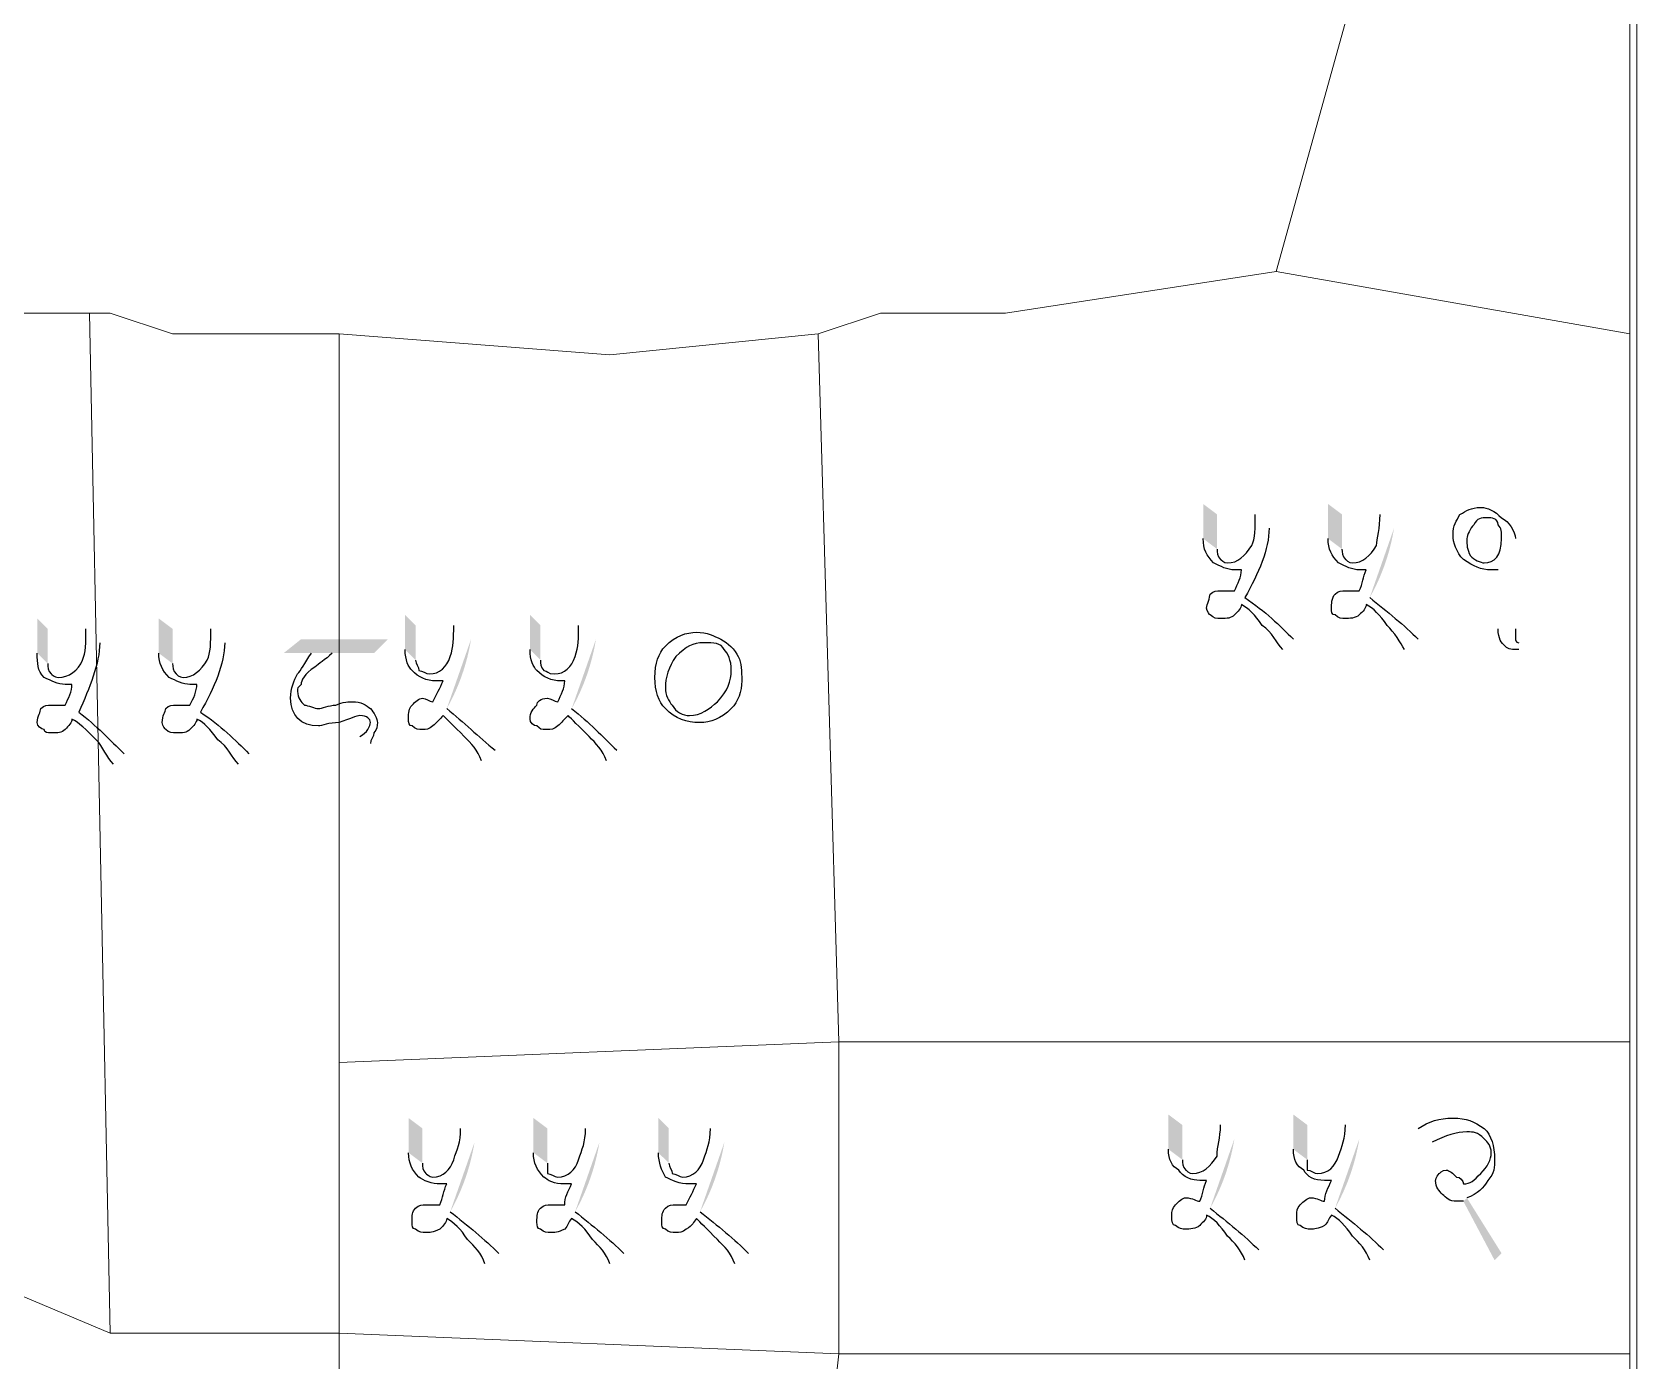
# Model space of a CAD drawing. Header units: metres. Extents: x 345912 to 349030, y 3061206 to 3061792.
# Drawn here: x 346946.37 to 346969.87, y 3061424.95 to 3061444.41 of the extents above; entities that cross this region are included whole.
import ezdxf

# ---------------------------------------------------------------- set-up
doc = ezdxf.new("R2010")
doc.units = ezdxf.units.M
doc.header["$MEASUREMENT"] = 0
doc.layers.add('PDF4_Geometry', color=7, linetype='Continuous')
doc.layers.add('PDF4_Solid Fills', color=7, linetype='Continuous')

msp = doc.modelspace()

# ---------------------------------------------------------------- hatches: boundary and pattern name
at = {"layer": 'PDF4_Solid Fills', "transparency": 33554559}
h = msp.add_hatch(color=256, dxfattribs=at)
h.paths.add_polyline_path([(346964.28147, 3061437.34844), (346964.48467, 3061437.14524)], flags=0)
h.paths.add_polyline_path([(346964.84027, 3061435.51964), (346964.68787, 3061435.36724)], flags=0)
h.paths.add_polyline_path([(346963.51947, 3061436.99284), (346963.51947, 3061437.50084), (346963.72267, 3061437.34844), (346963.72267, 3061436.84044)], flags=0)
h.paths.add_polyline_path([(346966.11027, 3061437.34844), (346966.31347, 3061437.14524)], flags=0)
h.paths.add_polyline_path([(346965.95787, 3061436.12924, 0.08894398), (346966.31347, 3061437.14524)], flags=0)
h.paths.add_polyline_path([(346966.66907, 3061435.51964), (346966.46587, 3061435.36724)], flags=0)
h.paths.add_polyline_path([(346965.34827, 3061436.99284), (346965.34827, 3061437.50084), (346965.55147, 3061437.34844), (346965.55147, 3061436.84044)], flags=0)
h.paths.add_polyline_path([(346968.09147, 3061436.99284), (346968.09147, 3061435.67204)], flags=0)
h.paths.add_polyline_path([(346968.14227, 3061435.46884), (346968.14227, 3061435.36724)], flags=0)
h = msp.add_hatch(color=256, dxfattribs=at)
h.paths.add_polyline_path([(346947.16188, 3061435.67204), (346947.36508, 3061435.46884)], flags=0)
h.paths.add_polyline_path([(346947.72068, 3061433.84324), (346947.56828, 3061433.69084)], flags=0)
h.paths.add_polyline_path([(346946.45068, 3061435.31644), (346946.45068, 3061435.82444), (346946.60308, 3061435.67204), (346946.60308, 3061435.16404)], flags=0)
h.paths.add_polyline_path([(346948.99068, 3061435.67204), (346949.19388, 3061435.46884)], flags=0)
h.paths.add_polyline_path([(346949.54948, 3061433.84324), (346949.39708, 3061433.69084)], flags=0)
h.paths.add_polyline_path([(346948.22868, 3061435.31644), (346948.22868, 3061435.82444), (346948.43188, 3061435.67204), (346948.43188, 3061435.16404)], flags=0)
h.paths.add_polyline_path([(346950.46388, 3061435.31644), (346950.05748, 3061435.31644), (346950.31148, 3061435.51964), (346951.58148, 3061435.51964), (346951.37828, 3061435.31644), (346950.76868, 3061435.31644)], flags=0)
h.paths.add_polyline_path([(346951.32748, 3061433.99564), (346951.17508, 3061434.09724)], flags=0)
h = msp.add_hatch(color=256, dxfattribs=at)
h.paths.add_polyline_path([(346952.54669, 3061435.72283), (346952.80069, 3061435.51963)], flags=0)
h.paths.add_polyline_path([(346952.44509, 3061434.50363, 0.08894398), (346952.80069, 3061435.51963)], flags=0)
h.paths.add_polyline_path([(346953.15629, 3061433.89403), (346952.95309, 3061433.74163)], flags=0)
h.paths.add_polyline_path([(346951.83549, 3061435.36723), (346951.83549, 3061435.87523), (346951.98789, 3061435.72283), (346951.98789, 3061435.21483)], flags=0)
h.paths.add_polyline_path([(346954.37549, 3061435.72283), (346954.62949, 3061435.51963)], flags=0)
h.paths.add_polyline_path([(346954.27389, 3061434.50363, 0.08894398), (346954.62949, 3061435.51963)], flags=0)
h.paths.add_polyline_path([(346954.93429, 3061433.89403), (346954.78189, 3061433.74163)], flags=0)
h.paths.add_polyline_path([(346953.66429, 3061435.36723), (346953.66429, 3061435.87523), (346953.81669, 3061435.72283), (346953.81669, 3061435.21483)], flags=0)
h = msp.add_hatch(color=256, dxfattribs=at)
h.paths.add_polyline_path([(346952.64827, 3061428.35683), (346952.85147, 3061428.15363)], flags=0)
h.paths.add_polyline_path([(346952.49587, 3061427.13763, 0.08894398), (346952.85147, 3061428.15363)], flags=0)
h.paths.add_polyline_path([(346953.20707, 3061426.52803), (346953.00387, 3061426.37563)], flags=0)
h.paths.add_polyline_path([(346951.88627, 3061428.00123), (346951.88627, 3061428.50923), (346952.08947, 3061428.35683), (346952.08947, 3061427.84883)], flags=0)
h.paths.add_polyline_path([(346954.47707, 3061428.35683), (346954.68027, 3061428.15363)], flags=0)
h.paths.add_polyline_path([(346954.32467, 3061427.13763, 0.08894398), (346954.68027, 3061428.15363)], flags=0)
h.paths.add_polyline_path([(346955.03587, 3061426.52803), (346954.83267, 3061426.37563)], flags=0)
h.paths.add_polyline_path([(346953.71507, 3061428.00123), (346953.71507, 3061428.50923), (346953.91827, 3061428.35683), (346953.91827, 3061427.84883)], flags=0)
h.paths.add_polyline_path([(346956.30587, 3061428.35683), (346956.50907, 3061428.15363)], flags=0)
h.paths.add_polyline_path([(346956.15347, 3061427.13763, 0.08894398), (346956.50907, 3061428.15363)], flags=0)
h.paths.add_polyline_path([(346956.86467, 3061426.52803), (346956.66147, 3061426.37563)], flags=0)
h.paths.add_polyline_path([(346955.54387, 3061428.00123), (346955.54387, 3061428.50923), (346955.69627, 3061428.35683), (346955.69627, 3061427.84883)], flags=0)
h = msp.add_hatch(color=256, dxfattribs=at)
h.paths.add_polyline_path([(346963.77348, 3061428.40763), (346963.97668, 3061428.20443)], flags=0)
h.paths.add_polyline_path([(346963.62108, 3061427.18843, 0.08894398), (346963.97668, 3061428.20443)], flags=0)
h.paths.add_polyline_path([(346964.33228, 3061426.57883), (346964.12908, 3061426.42643)], flags=0)
h.paths.add_polyline_path([(346963.01148, 3061428.05203), (346963.01148, 3061428.56003), (346963.21468, 3061428.40763), (346963.21468, 3061427.89963)], flags=0)
h.paths.add_polyline_path([(346965.60228, 3061428.40763), (346965.80548, 3061428.20443)], flags=0)
h.paths.add_polyline_path([(346965.44988, 3061427.18843, 0.08894398), (346965.80548, 3061428.20443)], flags=0)
h.paths.add_polyline_path([(346966.16108, 3061426.57883), (346965.95788, 3061426.42643)], flags=0)
h.paths.add_polyline_path([(346964.84028, 3061428.05203), (346964.84028, 3061428.56003), (346965.04348, 3061428.40763), (346965.04348, 3061427.89963)], flags=0)
h.paths.add_polyline_path([(346966.87228, 3061428.15363), (346966.66908, 3061428.35683)], flags=0)
h.paths.add_polyline_path([(346967.38028, 3061427.34083), (346967.88828, 3061426.52803), (346967.78668, 3061426.42643), (346967.32948, 3061427.29003)], flags=0)

# ---------------------------------------------------------------- linework, layer by layer
at = {"layer": 'PDF4_Geometry', "lineweight": 13}
msp.add_lwpolyline([(346742.03148, 3061540.87883), (346969.86948, 3061540.87883), (346969.86948, 3061317.05403), (346742.03148, 3061317.05403)], close=True, dxfattribs=at)
at = {"layer": 'PDF4_Geometry', "lineweight": 9}
for points in [[(346969.76788, 3061439.99003), (346964.58628, 3061440.90443), (346966.11028, 3061446.39083), (346967.63427, 3061449.74363), (346969.76788, 3061449.13403)], [(346969.76788, 3061439.99003), (346964.58628, 3061440.90443), (346966.11028, 3061446.39083), (346967.63427, 3061449.74363), (346969.76788, 3061449.13403)], [(346947.21267, 3061440.29484), (346947.51748, 3061425.35963), (346941.72628, 3061427.79803), (346941.11669, 3061428.10284), (346937.15427, 3061429.93164), (346933.80147, 3061430.84602), (346935.02068, 3061432.06523), (346937.45908, 3061437.24683), (346936.84948, 3061437.55163), (346935.02068, 3061439.07564), (346937.45908, 3061440.59963), (346942.03107, 3061440.90443), (346945.99348, 3061440.29484)], [(346947.21267, 3061440.29484), (346947.51748, 3061425.35963), (346941.72628, 3061427.79803), (346941.11669, 3061428.10284), (346937.15427, 3061429.93164), (346933.80147, 3061430.84602), (346935.02068, 3061432.06523), (346937.45908, 3061437.24683), (346936.84948, 3061437.55163), (346935.02068, 3061439.07564), (346937.45908, 3061440.59963), (346942.03107, 3061440.90443), (346945.99348, 3061440.29484)], [(346969.76788, 3061429.62683), (346958.79508, 3061429.62683), (346958.18547, 3061429.62683), (346957.88068, 3061439.99003), (346958.79508, 3061440.29484), (346959.70948, 3061440.29484), (346960.62387, 3061440.29484), (346964.58628, 3061440.90443), (346969.76788, 3061439.99003)], [(346969.76788, 3061429.62683), (346958.79508, 3061429.62683), (346958.18547, 3061429.62683), (346957.88068, 3061439.99003), (346958.79508, 3061440.29484), (346959.70948, 3061440.29484), (346960.62387, 3061440.29484), (346964.58628, 3061440.90443), (346969.76788, 3061439.99003)], [(346950.87028, 3061439.99003), (346950.87028, 3061429.32203), (346950.87028, 3061425.35963), (346948.43188, 3061425.35963), (346947.82228, 3061425.35963), (346947.51748, 3061425.35963), (346947.21267, 3061440.29484), (346947.51748, 3061440.29484), (346948.43188, 3061439.99003), (346949.65107, 3061439.99003)], [(346950.87028, 3061439.99003), (346950.87028, 3061429.32203), (346950.87028, 3061425.35963), (346948.43188, 3061425.35963), (346947.82228, 3061425.35963), (346947.51748, 3061425.35963), (346947.21267, 3061440.29484), (346947.51748, 3061440.29484), (346948.43188, 3061439.99003), (346949.65107, 3061439.99003)], [(346958.18547, 3061429.62683), (346950.87028, 3061429.32203), (346950.87028, 3061439.99003), (346954.83267, 3061439.68523), (346957.88068, 3061439.99003)], [(346958.18547, 3061429.62683), (346950.87028, 3061429.32203), (346950.87028, 3061439.99003), (346954.83267, 3061439.68523), (346957.88068, 3061439.99003)], [(346958.18547, 3061425.05483), (346950.87028, 3061425.35963), (346950.87028, 3061429.32203), (346958.18547, 3061429.62683)], [(346958.18547, 3061425.05483), (346950.87028, 3061425.35963), (346950.87028, 3061429.32203), (346958.18547, 3061429.62683)], [(346969.76788, 3061425.05483), (346958.18547, 3061425.05483), (346958.18547, 3061429.62683), (346958.79508, 3061429.62683), (346969.76788, 3061429.62683)], [(346969.76788, 3061425.05483), (346958.18547, 3061425.05483), (346958.18547, 3061429.62683), (346958.79508, 3061429.62683), (346969.76788, 3061429.62683)], [(346947.51748, 3061425.35963), (346947.82228, 3061425.35963), (346948.43188, 3061425.35963), (346950.87028, 3061425.35963), (346950.87028, 3061422.31164), (346946.60308, 3061411.03403), (346945.38387, 3061411.03403), (346938.06867, 3061412.25322), (346936.84948, 3061412.55803), (346938.98308, 3061420.48284), (346941.11669, 3061428.10284), (346941.72628, 3061427.79803)], [(346947.51748, 3061425.35963), (346947.82228, 3061425.35963), (346948.43188, 3061425.35963), (346950.87028, 3061425.35963), (346950.87028, 3061422.31164), (346946.60308, 3061411.03403), (346945.38387, 3061411.03403), (346938.06867, 3061412.25322), (346936.84948, 3061412.55803), (346938.98308, 3061420.48284), (346941.11669, 3061428.10284), (346941.72628, 3061427.79803)], [(346958.18547, 3061425.05483), (346957.88068, 3061422.31164), (346950.87028, 3061422.31164), (346950.87028, 3061425.35963)], [(346958.18547, 3061425.05483), (346957.88068, 3061422.31164), (346950.87028, 3061422.31164), (346950.87028, 3061425.35963)], [(346969.76788, 3061422.61643), (346960.92867, 3061422.31164), (346960.01427, 3061422.31164), (346959.40468, 3061422.31164), (346959.09987, 3061422.31164), (346958.79508, 3061422.31164), (346957.88068, 3061422.31164), (346958.18547, 3061425.05483), (346969.76788, 3061425.05483)], [(346969.76788, 3061422.61643), (346960.92867, 3061422.31164), (346960.01427, 3061422.31164), (346959.40468, 3061422.31164), (346959.09987, 3061422.31164), (346958.79508, 3061422.31164), (346957.88068, 3061422.31164), (346958.18547, 3061425.05483), (346969.76788, 3061425.05483)]]:
    msp.add_lwpolyline(points, close=True, dxfattribs=at)
msp.add_lwpolyline([(346966.11028, 3061446.39083), (346964.58628, 3061440.90443), (346960.62387, 3061440.29484), (346959.70948, 3061440.29484), (346958.79508, 3061440.29484), (346957.88068, 3061439.99003), (346954.83267, 3061439.68523), (346950.87028, 3061439.99003), (346949.65107, 3061439.99003), (346948.43188, 3061439.99003), (346947.51748, 3061440.29484), (346947.21267, 3061440.29484), (346945.99348, 3061440.29484), (346942.03107, 3061440.90443), (346937.45908, 3061440.59963), (346935.02068, 3061439.07564), (346936.84948, 3061437.55163), (346933.19188, 3061437.55163), (346930.75348, 3061433.89403), (346928.92468, 3061430.84602), (346925.26707, 3061425.66444), (346929.53427, 3061421.39724)], dxfattribs=at)
msp.add_lwpolyline([(346966.11028, 3061446.39083), (346964.58628, 3061440.90443), (346960.62387, 3061440.29484), (346959.70948, 3061440.29484), (346958.79508, 3061440.29484), (346957.88068, 3061439.99003), (346954.83267, 3061439.68523), (346950.87028, 3061439.99003), (346949.65107, 3061439.99003), (346948.43188, 3061439.99003), (346947.51748, 3061440.29484), (346947.21267, 3061440.29484), (346945.99348, 3061440.29484), (346942.03107, 3061440.90443), (346937.45908, 3061440.59963), (346935.02068, 3061439.07564), (346936.84948, 3061437.55163), (346933.19188, 3061437.55163), (346930.75348, 3061433.89403), (346928.92468, 3061430.84602), (346925.26707, 3061425.66444), (346929.53427, 3061421.39724)], dxfattribs=at)
at = {"layer": 'PDF4_Geometry', "lineweight": 25}
for points in [[(346964.23067, 3061436.89124), (346964.28147, 3061436.99284), (346964.28147, 3061437.14524), (346964.28147, 3061437.34844)], [(346966.05947, 3061436.89124), (346966.05947, 3061436.99284), (346966.11027, 3061437.14524), (346966.11027, 3061437.34844)], [(346967.17707, 3061437.04364), (346967.17707, 3061437.19604), (346967.22787, 3061437.24684), (346967.27867, 3061437.34844)], [(346967.27867, 3061437.34844), (346967.38027, 3061437.39924), (346967.43107, 3061437.45004), (346967.58347, 3061437.45004)], [(346967.58347, 3061437.45004), (346967.68507, 3061437.45004), (346967.78667, 3061437.39924), (346967.88827, 3061437.29764)], [(346964.48467, 3061437.14524), (346964.48467, 3061436.84044), (346964.33227, 3061436.48484), (346964.12907, 3061436.12924)], [(346967.48187, 3061437.19604), (346967.43107, 3061437.14524), (346967.38027, 3061437.04364), (346967.38027, 3061436.99284)], [(346967.68507, 3061437.29764), (346967.58347, 3061437.29764), (346967.53267, 3061437.29764), (346967.48187, 3061437.19604)], [(346967.83747, 3061437.19604), (346967.83747, 3061437.29764), (346967.73587, 3061437.29764), (346967.68507, 3061437.29764)], [(346967.88827, 3061436.99284), (346967.88827, 3061437.09444), (346967.88827, 3061437.14524), (346967.83747, 3061437.19604)], [(346967.88827, 3061437.29764), (346967.98987, 3061437.24684), (346968.09147, 3061437.09444), (346968.09147, 3061436.99284)], [(346963.67187, 3061436.63724), (346963.57027, 3061436.73884), (346963.51947, 3061436.84044), (346963.51947, 3061436.99284)], [(346963.87507, 3061436.63724), (346964.02747, 3061436.63724), (346964.12907, 3061436.73884), (346964.23067, 3061436.89124)], [(346965.50067, 3061436.63724), (346965.39907, 3061436.73884), (346965.34827, 3061436.84044), (346965.34827, 3061436.99284)], [(346965.70387, 3061436.63724), (346965.85627, 3061436.63724), (346965.95787, 3061436.73884), (346966.05947, 3061436.89124)], [(346967.32947, 3061436.68804), (346967.22787, 3061436.78964), (346967.17707, 3061436.94204), (346967.17707, 3061437.04364)], [(346967.38027, 3061436.99284), (346967.38027, 3061436.89124), (346967.38027, 3061436.84044), (346967.43107, 3061436.73884)], [(346967.63427, 3061436.63724), (346967.78667, 3061436.63724), (346967.88827, 3061436.73884), (346967.88827, 3061436.99284)], [(346963.97667, 3061436.53564), (346963.87507, 3061436.53564), (346963.77347, 3061436.58644), (346963.67187, 3061436.63724)], [(346963.72267, 3061436.84044), (346963.72267, 3061436.78964), (346963.72267, 3061436.73884), (346963.77347, 3061436.68804)], [(346963.77347, 3061436.68804), (346963.77347, 3061436.68804), (346963.82427, 3061436.63724), (346963.87507, 3061436.63724)], [(346965.80547, 3061436.53564), (346965.70387, 3061436.53564), (346965.60227, 3061436.58644), (346965.50067, 3061436.63724)], [(346965.55147, 3061436.84044), (346965.55147, 3061436.78964), (346965.55147, 3061436.73884), (346965.60227, 3061436.68804)], [(346965.60227, 3061436.68804), (346965.60227, 3061436.68804), (346965.65307, 3061436.63724), (346965.70387, 3061436.63724)], [(346967.73587, 3061436.53564), (346967.58347, 3061436.53564), (346967.48187, 3061436.58644), (346967.32947, 3061436.68804)], [(346967.43107, 3061436.73884), (346967.48187, 3061436.68804), (346967.58347, 3061436.63724), (346967.63427, 3061436.63724)], [(346963.97667, 3061436.23084), (346964.02747, 3061436.33244), (346964.07827, 3061436.43404), (346964.07827, 3061436.53564)], [(346964.07827, 3061436.53564), (346964.07827, 3061436.53564), (346964.02747, 3061436.53564), (346963.97667, 3061436.53564)], [(346965.80547, 3061436.23084), (346965.85627, 3061436.33244), (346965.85627, 3061436.43404), (346965.90707, 3061436.53564)], [(346965.90707, 3061436.53564), (346965.85627, 3061436.53564), (346965.85627, 3061436.53564), (346965.80547, 3061436.53564)], [(346967.83747, 3061436.53564), (346967.83747, 3061436.53564), (346967.78667, 3061436.53564), (346967.73587, 3061436.53564)], [(346963.57027, 3061435.97684), (346963.57027, 3061436.02764), (346963.62107, 3061436.12924), (346963.62107, 3061436.18004)], [(346963.62107, 3061436.18004), (346963.67187, 3061436.23084), (346963.72267, 3061436.23084), (346963.77347, 3061436.23084)], [(346963.77347, 3061436.23084), (346963.87507, 3061436.23084), (346963.92587, 3061436.23084), (346963.97667, 3061436.23084)], [(346965.39907, 3061435.97684), (346965.39907, 3061436.02764), (346965.39907, 3061436.12924), (346965.44987, 3061436.18004)], [(346965.44987, 3061436.18004), (346965.50067, 3061436.23084), (346965.55147, 3061436.23084), (346965.60227, 3061436.23084)], [(346965.60227, 3061436.23084), (346965.70387, 3061436.23084), (346965.75467, 3061436.23084), (346965.80547, 3061436.23084)], [(346963.62107, 3061435.87524), (346963.62107, 3061435.87524), (346963.57027, 3061435.92604), (346963.57027, 3061435.97684)], [(346964.07827, 3061436.02764), (346964.07827, 3061435.97684), (346964.02747, 3061435.92604), (346963.97667, 3061435.87524)], [(346964.38307, 3061435.72284), (346964.28147, 3061435.87524), (346964.17987, 3061435.97684), (346964.07827, 3061436.02764)], [(346964.12907, 3061436.12924), (346964.43387, 3061435.92604), (346964.63707, 3061435.72284), (346964.84027, 3061435.51964)], [(346965.44987, 3061435.87524), (346965.39907, 3061435.87524), (346965.39907, 3061435.92604), (346965.39907, 3061435.97684)], [(346965.90707, 3061436.02764), (346965.90707, 3061435.97684), (346965.85627, 3061435.92604), (346965.80547, 3061435.87524)], [(346966.21187, 3061435.72284), (346966.11027, 3061435.87524), (346966.00867, 3061435.97684), (346965.90707, 3061436.02764)], [(346965.95787, 3061436.12924), (346966.21187, 3061435.92604), (346966.46587, 3061435.72284), (346966.66907, 3061435.51964)], [(346952.49589, 3061435.26563), (346952.54669, 3061435.41803), (346952.54669, 3061435.51963), (346952.54669, 3061435.72283)], [(346954.32469, 3061435.26563), (346954.37549, 3061435.41803), (346954.37549, 3061435.51963), (346954.37549, 3061435.72283)], [(346963.77347, 3061435.82444), (346963.72267, 3061435.82444), (346963.67187, 3061435.82444), (346963.62107, 3061435.87524)], [(346963.97667, 3061435.87524), (346963.92587, 3061435.82444), (346963.87507, 3061435.82444), (346963.77347, 3061435.82444)], [(346964.68787, 3061435.36724), (346964.58627, 3061435.46884), (346964.53547, 3061435.62124), (346964.38307, 3061435.72284)], [(346965.60227, 3061435.82444), (346965.55147, 3061435.82444), (346965.50067, 3061435.82444), (346965.44987, 3061435.87524)], [(346965.80547, 3061435.87524), (346965.75467, 3061435.82444), (346965.65307, 3061435.82444), (346965.60227, 3061435.82444)], [(346966.46587, 3061435.36724), (346966.41507, 3061435.46884), (346966.31347, 3061435.62124), (346966.21187, 3061435.72284)], [(346947.36508, 3061435.46884), (346947.36508, 3061435.16404), (346947.21268, 3061434.80844), (346947.06028, 3061434.45284)], [(346947.11108, 3061435.21484), (346947.16188, 3061435.31644), (346947.16188, 3061435.46884), (346947.16188, 3061435.67204)], [(346949.19388, 3061435.46884), (346949.19388, 3061435.16404), (346949.04148, 3061434.80844), (346948.83828, 3061434.45284)], [(346948.93988, 3061435.21484), (346948.99068, 3061435.31644), (346948.99068, 3061435.46884), (346948.99068, 3061435.67204)], [(346955.64549, 3061435.41803), (346955.79789, 3061435.57043), (346955.95029, 3061435.62123), (346956.10269, 3061435.62123)], [(346956.20429, 3061435.46883), (346956.05189, 3061435.46883), (346955.95029, 3061435.41803), (346955.79789, 3061435.26563)], [(346956.10269, 3061435.62123), (346956.25509, 3061435.62123), (346956.35669, 3061435.57043), (346956.45829, 3061435.51963)], [(346956.50909, 3061435.36723), (346956.45829, 3061435.46883), (346956.35669, 3061435.46883), (346956.20429, 3061435.46883)], [(346956.45829, 3061435.51963), (346956.55989, 3061435.46883), (346956.66149, 3061435.36723), (346956.71229, 3061435.26563)], [(346967.93907, 3061435.41804), (346967.88827, 3061435.46884), (346967.83747, 3061435.51964), (346967.83747, 3061435.67204)], [(346968.09147, 3061435.67204), (346968.09147, 3061435.57044), (346968.09147, 3061435.57044), (346968.09147, 3061435.51964)], [(346968.09147, 3061435.51964), (346968.09147, 3061435.51964), (346968.09147, 3061435.46884), (346968.14227, 3061435.46884)], [(346946.55228, 3061434.96084), (346946.45068, 3061435.06244), (346946.45068, 3061435.16404), (346946.45068, 3061435.31644)], [(346946.75548, 3061434.96084), (346946.90788, 3061434.96084), (346947.06028, 3061435.06244), (346947.11108, 3061435.21484)], [(346948.38108, 3061434.96084), (346948.27948, 3061435.06244), (346948.22868, 3061435.16404), (346948.22868, 3061435.31644)], [(346948.58428, 3061434.96084), (346948.73668, 3061434.96084), (346948.83828, 3061435.06244), (346948.93988, 3061435.21484)], [(346950.26068, 3061435.01164), (346950.31148, 3061435.06244), (346950.36228, 3061435.16404), (346950.46388, 3061435.31644)], [(346950.76868, 3061435.31644), (346950.66708, 3061435.21484), (346950.56548, 3061435.16404), (346950.51468, 3061435.11324)], [(346951.93709, 3061435.06243), (346951.88629, 3061435.11323), (346951.83549, 3061435.21483), (346951.83549, 3061435.36723)], [(346951.98789, 3061435.21483), (346951.98789, 3061435.16403), (346952.03869, 3061435.11323), (346952.03869, 3061435.06243)], [(346952.19109, 3061435.01163), (346952.34349, 3061435.01163), (346952.44509, 3061435.11323), (346952.49589, 3061435.26563)], [(346953.76589, 3061435.06243), (346953.71509, 3061435.11323), (346953.66429, 3061435.21483), (346953.66429, 3061435.36723)], [(346953.81669, 3061435.21483), (346953.81669, 3061435.16403), (346953.81669, 3061435.11323), (346953.86749, 3061435.06243)], [(346954.01989, 3061435.01163), (346954.17229, 3061435.01163), (346954.27389, 3061435.11323), (346954.32469, 3061435.26563)], [(346955.49309, 3061434.96083), (346955.49309, 3061435.16403), (346955.54389, 3061435.31643), (346955.64549, 3061435.41803)], [(346955.79789, 3061435.26563), (346955.69629, 3061435.11323), (346955.64549, 3061434.96083), (346955.64549, 3061434.80843)], [(346956.61069, 3061435.06243), (346956.61069, 3061435.21483), (346956.55989, 3061435.31643), (346956.50909, 3061435.36723)], [(346956.71229, 3061435.26563), (346956.76309, 3061435.16403), (346956.76309, 3061435.06243), (346956.76309, 3061434.91003)], [(346968.14227, 3061435.36724), (346968.04067, 3061435.36724), (346967.98987, 3061435.36724), (346967.93907, 3061435.41804)], [(346946.60308, 3061435.16404), (346946.60308, 3061435.11324), (346946.60308, 3061435.06244), (346946.65388, 3061435.01164)], [(346946.65388, 3061435.01164), (346946.65388, 3061435.01164), (346946.70468, 3061434.96084), (346946.75548, 3061434.96084)], [(346948.43188, 3061435.16404), (346948.43188, 3061435.11324), (346948.43188, 3061435.06244), (346948.48268, 3061435.01164)], [(346948.48268, 3061435.01164), (346948.48268, 3061435.01164), (346948.53348, 3061434.96084), (346948.58428, 3061434.96084)], [(346950.15908, 3061434.65604), (346950.15908, 3061434.80844), (346950.20988, 3061434.91004), (346950.26068, 3061435.01164)], [(346950.51468, 3061435.11324), (346950.36228, 3061435.01164), (346950.31148, 3061434.91004), (346950.31148, 3061434.85924)], [(346952.29269, 3061434.91003), (346952.14029, 3061434.91003), (346952.03869, 3061434.96083), (346951.93709, 3061435.06243)], [(346952.03869, 3061435.06243), (346952.08949, 3061435.06243), (346952.14029, 3061435.01163), (346952.19109, 3061435.01163)], [(346954.12149, 3061434.91003), (346953.96909, 3061434.91003), (346953.86749, 3061434.96083), (346953.76589, 3061435.06243)], [(346953.86749, 3061435.06243), (346953.91829, 3061435.06243), (346953.91829, 3061435.01163), (346954.01989, 3061435.01163)], [(346956.40749, 3061434.60523), (346956.55989, 3061434.75763), (346956.61069, 3061434.91003), (346956.61069, 3061435.06243)], [(346946.85708, 3061434.85924), (346946.75548, 3061434.85924), (346946.65388, 3061434.91004), (346946.55228, 3061434.96084)], [(346946.85708, 3061434.55444), (346946.90788, 3061434.65604), (346946.95868, 3061434.75764), (346946.95868, 3061434.85924)], [(346946.95868, 3061434.85924), (346946.95868, 3061434.85924), (346946.90788, 3061434.85924), (346946.85708, 3061434.85924)], [(346948.68588, 3061434.85924), (346948.58428, 3061434.85924), (346948.48268, 3061434.91004), (346948.38108, 3061434.96084)], [(346948.68588, 3061434.55444), (346948.73668, 3061434.65604), (346948.78748, 3061434.75764), (346948.78748, 3061434.85924)], [(346948.78748, 3061434.85924), (346948.78748, 3061434.85924), (346948.73668, 3061434.85924), (346948.68588, 3061434.85924)], [(346950.31148, 3061434.85924), (346950.26068, 3061434.80844), (346950.26068, 3061434.80844), (346950.26068, 3061434.75764)], [(346950.26068, 3061434.75764), (346950.26068, 3061434.65604), (346950.31148, 3061434.60524), (346950.36228, 3061434.55444)], [(346952.24189, 3061434.60523), (346952.29269, 3061434.70683), (346952.34349, 3061434.80843), (346952.39429, 3061434.91003)], [(346952.39429, 3061434.91003), (346952.34349, 3061434.91003), (346952.29269, 3061434.91003), (346952.29269, 3061434.91003)], [(346954.07069, 3061434.60523), (346954.12149, 3061434.70683), (346954.17229, 3061434.80843), (346954.17229, 3061434.91003)], [(346954.17229, 3061434.91003), (346954.17229, 3061434.91003), (346954.12149, 3061434.91003), (346954.12149, 3061434.91003)], [(346955.64549, 3061434.50363), (346955.54389, 3061434.60523), (346955.49309, 3061434.75763), (346955.49309, 3061434.96083)], [(346955.64549, 3061434.80843), (346955.64549, 3061434.70683), (346955.69629, 3061434.60523), (346955.74709, 3061434.55443)], [(346956.76309, 3061434.91003), (346956.76309, 3061434.75763), (346956.71229, 3061434.60523), (346956.61069, 3061434.50363)], [(346946.50148, 3061434.50364), (346946.55228, 3061434.55444), (346946.60308, 3061434.55444), (346946.65388, 3061434.55444)], [(346946.65388, 3061434.55444), (346946.75548, 3061434.55444), (346946.80628, 3061434.55444), (346946.85708, 3061434.55444)], [(346948.33028, 3061434.50364), (346948.38108, 3061434.55444), (346948.43188, 3061434.55444), (346948.48268, 3061434.55444)], [(346948.48268, 3061434.55444), (346948.58428, 3061434.55444), (346948.63508, 3061434.55444), (346948.68588, 3061434.55444)], [(346950.56548, 3061434.24964), (346950.31148, 3061434.24964), (346950.15908, 3061434.40204), (346950.15908, 3061434.65604)], [(346950.36228, 3061434.55444), (346950.41308, 3061434.55444), (346950.51468, 3061434.50364), (346950.56548, 3061434.50364)], [(346950.56548, 3061434.50364), (346950.61628, 3061434.50364), (346950.71788, 3061434.55444), (346950.81948, 3061434.55444)], [(346950.81948, 3061434.55444), (346950.92108, 3061434.60524), (346951.02268, 3061434.60524), (346951.07348, 3061434.60524)], [(346951.07348, 3061434.60524), (346951.17508, 3061434.60524), (346951.27668, 3061434.55444), (346951.32748, 3061434.50364)], [(346951.88629, 3061434.35123), (346951.88629, 3061434.45283), (346951.88629, 3061434.50363), (346951.93709, 3061434.55443)], [(346951.93709, 3061434.55443), (346951.98789, 3061434.60523), (346952.03869, 3061434.65603), (346952.08949, 3061434.65603)], [(346952.08949, 3061434.65603), (346952.14029, 3061434.65603), (346952.19109, 3061434.60523), (346952.24189, 3061434.60523)], [(346953.66429, 3061434.35123), (346953.66429, 3061434.45283), (346953.71509, 3061434.50363), (346953.76589, 3061434.55443)], [(346953.76589, 3061434.55443), (346953.76589, 3061434.60523), (346953.81669, 3061434.65603), (346953.91829, 3061434.65603)], [(346953.91829, 3061434.65603), (346953.96909, 3061434.65603), (346954.01989, 3061434.60523), (346954.07069, 3061434.60523)], [(346955.74709, 3061434.55443), (346955.79789, 3061434.45283), (346955.89949, 3061434.40203), (346956.00109, 3061434.40203)], [(346956.00109, 3061434.40203), (346956.15349, 3061434.40203), (346956.30589, 3061434.50363), (346956.40749, 3061434.60523)], [(346946.45068, 3061434.30044), (346946.45068, 3061434.40204), (346946.50148, 3061434.45284), (346946.50148, 3061434.50364)], [(346946.55228, 3061434.19884), (346946.50148, 3061434.19884), (346946.45068, 3061434.24964), (346946.45068, 3061434.30044)], [(346946.95868, 3061434.35124), (346946.95868, 3061434.30044), (346946.90788, 3061434.24964), (346946.85708, 3061434.19884)], [(346947.31428, 3061434.04644), (346947.16188, 3061434.19884), (346947.06028, 3061434.30044), (346946.95868, 3061434.35124)], [(346947.06028, 3061434.45284), (346947.31428, 3061434.24964), (346947.51748, 3061434.04644), (346947.72068, 3061433.84324)], [(346948.27948, 3061434.30044), (346948.27948, 3061434.40204), (346948.33028, 3061434.45284), (346948.33028, 3061434.50364)], [(346948.33028, 3061434.19884), (346948.33028, 3061434.19884), (346948.27948, 3061434.24964), (346948.27948, 3061434.30044)], [(346948.78748, 3061434.35124), (346948.78748, 3061434.30044), (346948.73668, 3061434.24964), (346948.68588, 3061434.19884)], [(346949.09228, 3061434.04644), (346948.99068, 3061434.19884), (346948.88908, 3061434.30044), (346948.78748, 3061434.35124)], [(346948.83828, 3061434.45284), (346949.14308, 3061434.24964), (346949.34628, 3061434.04644), (346949.54948, 3061433.84324)], [(346950.87028, 3061434.30044), (346950.71788, 3061434.30044), (346950.61628, 3061434.24964), (346950.56548, 3061434.24964)], [(346951.17508, 3061434.40204), (346951.12428, 3061434.40204), (346951.02268, 3061434.35124), (346950.87028, 3061434.30044)], [(346951.32748, 3061434.30044), (346951.32748, 3061434.35124), (346951.27668, 3061434.40204), (346951.17508, 3061434.40204)], [(346951.17508, 3061434.09724), (346951.27668, 3061434.14804), (346951.32748, 3061434.24964), (346951.32748, 3061434.30044)], [(346951.32748, 3061434.50364), (346951.37828, 3061434.45284), (346951.42908, 3061434.35124), (346951.42908, 3061434.30044)], [(346951.42908, 3061434.30044), (346951.42908, 3061434.24964), (346951.42908, 3061434.19884), (346951.37828, 3061434.14804)], [(346951.93709, 3061434.24963), (346951.88629, 3061434.24963), (346951.88629, 3061434.30043), (346951.88629, 3061434.35123)], [(346952.39429, 3061434.40203), (346952.34349, 3061434.35123), (346952.29269, 3061434.30043), (346952.24189, 3061434.24963)], [(346952.69909, 3061434.09723), (346952.54669, 3061434.24963), (346952.44509, 3061434.35123), (346952.39429, 3061434.40203)], [(346952.44509, 3061434.50363), (346952.69909, 3061434.30043), (346952.90229, 3061434.09723), (346953.15629, 3061433.89403)], [(346953.76589, 3061434.24963), (346953.71509, 3061434.24963), (346953.66429, 3061434.30043), (346953.66429, 3061434.35123)], [(346954.22309, 3061434.40203), (346954.17229, 3061434.35123), (346954.12149, 3061434.30043), (346954.07069, 3061434.24963)], [(346954.52789, 3061434.09723), (346954.37549, 3061434.24963), (346954.27389, 3061434.35123), (346954.22309, 3061434.40203)], [(346954.27389, 3061434.50363), (346954.52789, 3061434.30043), (346954.73109, 3061434.09723), (346954.93429, 3061433.89403)], [(346956.15349, 3061434.30043), (346955.95029, 3061434.30043), (346955.79789, 3061434.35123), (346955.64549, 3061434.50363)], [(346956.61069, 3061434.50363), (346956.45829, 3061434.35123), (346956.30589, 3061434.30043), (346956.15349, 3061434.30043)], [(346946.65388, 3061434.14804), (346946.60308, 3061434.14804), (346946.55228, 3061434.14804), (346946.55228, 3061434.19884)], [(346946.85708, 3061434.19884), (346946.80628, 3061434.14804), (346946.75548, 3061434.14804), (346946.65388, 3061434.14804)], [(346947.56828, 3061433.69084), (346947.46668, 3061433.79244), (346947.41588, 3061433.94484), (346947.31428, 3061434.04644)], [(346948.48268, 3061434.14804), (346948.43188, 3061434.14804), (346948.38108, 3061434.14804), (346948.33028, 3061434.19884)], [(346948.68588, 3061434.19884), (346948.63508, 3061434.14804), (346948.58428, 3061434.14804), (346948.48268, 3061434.14804)], [(346949.39708, 3061433.69084), (346949.29548, 3061433.79244), (346949.24468, 3061433.94484), (346949.09228, 3061434.04644)], [(346951.37828, 3061434.14804), (346951.37828, 3061434.09724), (346951.32748, 3061434.04644), (346951.32748, 3061433.99564)], [(346952.08949, 3061434.19883), (346952.03869, 3061434.19883), (346951.98789, 3061434.19883), (346951.93709, 3061434.24963)], [(346952.24189, 3061434.24963), (346952.19109, 3061434.19883), (346952.14029, 3061434.19883), (346952.08949, 3061434.19883)], [(346952.95309, 3061433.74163), (346952.90229, 3061433.89403), (346952.80069, 3061433.99563), (346952.69909, 3061434.09723)], [(346953.91829, 3061434.19883), (346953.81669, 3061434.19883), (346953.81669, 3061434.19883), (346953.76589, 3061434.24963)], [(346954.07069, 3061434.24963), (346954.01989, 3061434.19883), (346953.96909, 3061434.19883), (346953.91829, 3061434.19883)], [(346954.78189, 3061433.74163), (346954.73109, 3061433.89403), (346954.62949, 3061433.99563), (346954.52789, 3061434.09723)], [(346963.72268, 3061427.95043), (346963.72268, 3061428.10283), (346963.77348, 3061428.20443), (346963.77348, 3061428.40763)], [(346965.50068, 3061427.95043), (346965.55148, 3061428.10283), (346965.60228, 3061428.20443), (346965.60228, 3061428.40763)], [(346966.66908, 3061428.35683), (346966.82148, 3061428.45843), (346966.97388, 3061428.50923), (346967.17708, 3061428.50923)], [(346967.17708, 3061428.50923), (346967.38028, 3061428.50923), (346967.48188, 3061428.45843), (346967.63428, 3061428.35683)], [(346952.54667, 3061427.89963), (346952.59747, 3061428.05203), (346952.64827, 3061428.15363), (346952.64827, 3061428.35683)], [(346954.37547, 3061427.89963), (346954.42627, 3061428.05203), (346954.47707, 3061428.15363), (346954.47707, 3061428.35683)], [(346956.20427, 3061427.89963), (346956.25507, 3061428.05203), (346956.30587, 3061428.15363), (346956.30587, 3061428.35683)], [(346967.38028, 3061428.30603), (346967.22788, 3061428.30603), (346967.07548, 3061428.25523), (346966.87228, 3061428.15363)], [(346967.63428, 3061428.20443), (346967.53268, 3061428.30603), (346967.48188, 3061428.30603), (346967.38028, 3061428.30603)], [(346967.63428, 3061428.35683), (346967.73588, 3061428.25523), (346967.78668, 3061428.10283), (346967.78668, 3061427.89963)], [(346967.73588, 3061428.00123), (346967.73588, 3061428.10283), (346967.68508, 3061428.15363), (346967.63428, 3061428.20443)], [(346952.03867, 3061427.64563), (346951.93707, 3061427.74723), (346951.88627, 3061427.84883), (346951.88627, 3061428.00123)], [(346953.86747, 3061427.64563), (346953.76587, 3061427.74723), (346953.71507, 3061427.84883), (346953.71507, 3061428.00123)], [(346955.64547, 3061427.64563), (346955.59467, 3061427.74723), (346955.54387, 3061427.84883), (346955.54387, 3061428.00123)], [(346963.16388, 3061427.74723), (346963.06228, 3061427.79803), (346963.01148, 3061427.89963), (346963.01148, 3061428.05203)], [(346963.36708, 3061427.69643), (346963.51948, 3061427.69643), (346963.62108, 3061427.79803), (346963.72268, 3061427.95043)], [(346964.99268, 3061427.74723), (346964.89108, 3061427.79803), (346964.84028, 3061427.89963), (346964.84028, 3061428.05203)], [(346965.19588, 3061427.69643), (346965.34828, 3061427.69643), (346965.44988, 3061427.79803), (346965.50068, 3061427.95043)], [(346967.58348, 3061427.69643), (346967.68508, 3061427.79803), (346967.73588, 3061427.89963), (346967.73588, 3061428.00123)], [(346952.08947, 3061427.84883), (346952.08947, 3061427.79803), (346952.08947, 3061427.74723), (346952.14027, 3061427.69643)], [(346952.14027, 3061427.69643), (346952.14027, 3061427.69643), (346952.19107, 3061427.64563), (346952.24187, 3061427.64563)], [(346952.24187, 3061427.64563), (346952.39427, 3061427.64563), (346952.49587, 3061427.74723), (346952.54667, 3061427.89963)], [(346953.91827, 3061427.84883), (346953.91827, 3061427.79803), (346953.91827, 3061427.74723), (346953.91827, 3061427.69643)], [(346953.91827, 3061427.69643), (346953.96907, 3061427.69643), (346954.01987, 3061427.64563), (346954.07067, 3061427.64563)], [(346954.07067, 3061427.64563), (346954.22307, 3061427.64563), (346954.32467, 3061427.74723), (346954.37547, 3061427.89963)], [(346955.69627, 3061427.84883), (346955.69627, 3061427.79803), (346955.74707, 3061427.74723), (346955.74707, 3061427.69643)], [(346955.74707, 3061427.69643), (346955.79787, 3061427.69643), (346955.84867, 3061427.64563), (346955.89947, 3061427.64563)], [(346955.89947, 3061427.64563), (346956.05187, 3061427.64563), (346956.15347, 3061427.74723), (346956.20427, 3061427.89963)], [(346963.46868, 3061427.59483), (346963.36708, 3061427.59483), (346963.21468, 3061427.64563), (346963.16388, 3061427.74723)], [(346963.21468, 3061427.89963), (346963.21468, 3061427.84883), (346963.21468, 3061427.79803), (346963.26548, 3061427.74723)], [(346963.26548, 3061427.74723), (346963.26548, 3061427.74723), (346963.31628, 3061427.69643), (346963.36708, 3061427.69643)], [(346965.29748, 3061427.59483), (346965.14508, 3061427.59483), (346965.04348, 3061427.64563), (346964.99268, 3061427.74723)], [(346965.04348, 3061427.89963), (346965.04348, 3061427.84883), (346965.04348, 3061427.79803), (346965.04348, 3061427.74723)], [(346965.04348, 3061427.74723), (346965.09428, 3061427.74723), (346965.14508, 3061427.69643), (346965.19588, 3061427.69643)], [(346966.92308, 3061427.59483), (346966.92308, 3061427.59483), (346966.92308, 3061427.64563), (346966.97388, 3061427.69643)], [(346966.97388, 3061427.69643), (346966.97388, 3061427.69643), (346967.02468, 3061427.74723), (346967.07548, 3061427.74723)], [(346967.07548, 3061427.74723), (346967.12628, 3061427.74723), (346967.17708, 3061427.69643), (346967.22788, 3061427.64563)], [(346967.32948, 3061427.54403), (346967.43108, 3061427.54403), (346967.48188, 3061427.59483), (346967.58348, 3061427.69643)], [(346967.78668, 3061427.89963), (346967.78668, 3061427.79803), (346967.78668, 3061427.69643), (346967.68508, 3061427.59483)], [(346952.34347, 3061427.54403), (346952.24187, 3061427.54403), (346952.08947, 3061427.59483), (346952.03867, 3061427.64563)], [(346952.34347, 3061427.23923), (346952.39427, 3061427.34083), (346952.39427, 3061427.44243), (346952.44507, 3061427.54403)], [(346952.44507, 3061427.54403), (346952.39427, 3061427.54403), (346952.39427, 3061427.54403), (346952.34347, 3061427.54403)], [(346954.17227, 3061427.54403), (346954.01987, 3061427.54403), (346953.91827, 3061427.59483), (346953.86747, 3061427.64563)], [(346954.17227, 3061427.23923), (346954.17227, 3061427.34083), (346954.22307, 3061427.44243), (346954.27387, 3061427.54403)], [(346954.27387, 3061427.54403), (346954.22307, 3061427.54403), (346954.22307, 3061427.54403), (346954.17227, 3061427.54403)], [(346956.00107, 3061427.54403), (346955.84867, 3061427.54403), (346955.74707, 3061427.59483), (346955.64547, 3061427.64563)], [(346955.95027, 3061427.23923), (346956.00107, 3061427.34083), (346956.05187, 3061427.44243), (346956.10267, 3061427.54403)], [(346956.10267, 3061427.54403), (346956.05187, 3061427.54403), (346956.00107, 3061427.54403), (346956.00107, 3061427.54403)], [(346963.46868, 3061427.29003), (346963.51948, 3061427.39163), (346963.51948, 3061427.49323), (346963.57028, 3061427.59483)], [(346963.57028, 3061427.59483), (346963.51948, 3061427.59483), (346963.51948, 3061427.59483), (346963.46868, 3061427.59483)], [(346965.29748, 3061427.29003), (346965.29748, 3061427.39163), (346965.34828, 3061427.49323), (346965.39908, 3061427.59483)], [(346965.39908, 3061427.59483), (346965.34828, 3061427.59483), (346965.34828, 3061427.59483), (346965.29748, 3061427.59483)], [(346967.02468, 3061427.39163), (346966.97388, 3061427.44243), (346966.92308, 3061427.49323), (346966.92308, 3061427.59483)], [(346967.22788, 3061427.64563), (346967.27868, 3061427.64563), (346967.32948, 3061427.59483), (346967.32948, 3061427.54403)], [(346967.68508, 3061427.59483), (346967.63428, 3061427.49323), (346967.53268, 3061427.39163), (346967.38028, 3061427.34083)], [(346951.98787, 3061427.18843), (346952.03867, 3061427.23923), (346952.08947, 3061427.23923), (346952.14027, 3061427.23923)], [(346952.14027, 3061427.23923), (346952.24187, 3061427.23923), (346952.29267, 3061427.23923), (346952.34347, 3061427.23923)], [(346953.81667, 3061427.18843), (346953.86747, 3061427.23923), (346953.91827, 3061427.23923), (346953.96907, 3061427.23923)], [(346953.96907, 3061427.23923), (346954.07067, 3061427.23923), (346954.12147, 3061427.23923), (346954.17227, 3061427.23923)], [(346955.64547, 3061427.18843), (346955.69627, 3061427.23923), (346955.74707, 3061427.23923), (346955.79787, 3061427.23923)], [(346955.79787, 3061427.23923), (346955.84867, 3061427.23923), (346955.95027, 3061427.23923), (346955.95027, 3061427.23923)], [(346963.06228, 3061427.08683), (346963.06228, 3061427.13763), (346963.06228, 3061427.18843), (346963.11308, 3061427.23923)], [(346963.11308, 3061427.23923), (346963.16388, 3061427.29003), (346963.21468, 3061427.34083), (346963.26548, 3061427.34083)], [(346963.26548, 3061427.34083), (346963.36708, 3061427.34083), (346963.41788, 3061427.29003), (346963.46868, 3061427.29003)], [(346964.89108, 3061427.08683), (346964.89108, 3061427.13763), (346964.89108, 3061427.18843), (346964.94188, 3061427.23923)], [(346964.94188, 3061427.23923), (346964.99268, 3061427.29003), (346965.04348, 3061427.34083), (346965.09428, 3061427.34083)], [(346965.09428, 3061427.34083), (346965.19588, 3061427.34083), (346965.24668, 3061427.29003), (346965.29748, 3061427.29003)], [(346967.22788, 3061427.29003), (346967.12628, 3061427.29003), (346967.07548, 3061427.34083), (346967.02468, 3061427.39163)], [(346967.32948, 3061427.29003), (346967.27868, 3061427.29003), (346967.22788, 3061427.29003), (346967.22788, 3061427.29003)], [(346951.93707, 3061426.98523), (346951.93707, 3061427.08683), (346951.93707, 3061427.13763), (346951.98787, 3061427.18843)], [(346952.44507, 3061427.03603), (346952.44507, 3061426.98523), (346952.39427, 3061426.93443), (346952.34347, 3061426.88363)], [(346952.74987, 3061426.73123), (346952.64827, 3061426.88363), (346952.54667, 3061426.98523), (346952.44507, 3061427.03603)], [(346952.49587, 3061427.13763), (346952.74987, 3061426.93443), (346953.00387, 3061426.73123), (346953.20707, 3061426.52803)], [(346953.76587, 3061426.98523), (346953.76587, 3061427.08683), (346953.76587, 3061427.13763), (346953.81667, 3061427.18843)], [(346954.27387, 3061427.03603), (346954.22307, 3061426.98523), (346954.22307, 3061426.93443), (346954.17227, 3061426.88363)], [(346954.57867, 3061426.73123), (346954.47707, 3061426.88363), (346954.37547, 3061426.98523), (346954.27387, 3061427.03603)], [(346954.32467, 3061427.13763), (346954.57867, 3061426.93443), (346954.83267, 3061426.73123), (346955.03587, 3061426.52803)], [(346955.59467, 3061426.98523), (346955.59467, 3061427.08683), (346955.59467, 3061427.13763), (346955.64547, 3061427.18843)], [(346956.10267, 3061427.03603), (346956.05187, 3061426.98523), (346956.05187, 3061426.93443), (346955.95027, 3061426.88363)], [(346956.40747, 3061426.73123), (346956.25507, 3061426.88363), (346956.15347, 3061426.98523), (346956.10267, 3061427.03603)], [(346956.15347, 3061427.13763), (346956.40747, 3061426.93443), (346956.66147, 3061426.73123), (346956.86467, 3061426.52803)], [(346963.11308, 3061426.93443), (346963.06228, 3061426.93443), (346963.06228, 3061426.98523), (346963.06228, 3061427.08683)], [(346963.57028, 3061427.08683), (346963.57028, 3061427.03603), (346963.51948, 3061426.98523), (346963.46868, 3061426.93443)], [(346963.87508, 3061426.78203), (346963.77348, 3061426.93443), (346963.67188, 3061427.03603), (346963.57028, 3061427.08683)], [(346963.62108, 3061427.18843), (346963.87508, 3061426.98523), (346964.12908, 3061426.78203), (346964.33228, 3061426.57883)], [(346964.94188, 3061426.93443), (346964.89108, 3061426.93443), (346964.89108, 3061426.98523), (346964.89108, 3061427.08683)], [(346965.39908, 3061427.08683), (346965.34828, 3061427.03603), (346965.34828, 3061426.98523), (346965.29748, 3061426.93443)], [(346965.70388, 3061426.78203), (346965.60228, 3061426.93443), (346965.50068, 3061427.03603), (346965.39908, 3061427.08683)], [(346965.44988, 3061427.18843), (346965.70388, 3061426.98523), (346965.95788, 3061426.78203), (346966.16108, 3061426.57883)], [(346951.98787, 3061426.88363), (346951.93707, 3061426.88363), (346951.93707, 3061426.93443), (346951.93707, 3061426.98523)], [(346952.14027, 3061426.83283), (346952.08947, 3061426.83283), (346952.03867, 3061426.83283), (346951.98787, 3061426.88363)], [(346952.34347, 3061426.88363), (346952.24187, 3061426.83283), (346952.19107, 3061426.83283), (346952.14027, 3061426.83283)], [(346953.81667, 3061426.88363), (346953.76587, 3061426.88363), (346953.76587, 3061426.93443), (346953.76587, 3061426.98523)], [(346953.96907, 3061426.83283), (346953.91827, 3061426.83283), (346953.86747, 3061426.83283), (346953.81667, 3061426.88363)], [(346954.17227, 3061426.88363), (346954.07067, 3061426.83283), (346954.01987, 3061426.83283), (346953.96907, 3061426.83283)], [(346955.64547, 3061426.88363), (346955.59467, 3061426.88363), (346955.59467, 3061426.93443), (346955.59467, 3061426.98523)], [(346955.79787, 3061426.83283), (346955.74707, 3061426.83283), (346955.69627, 3061426.83283), (346955.64547, 3061426.88363)], [(346955.95027, 3061426.88363), (346955.89947, 3061426.83283), (346955.84867, 3061426.83283), (346955.79787, 3061426.83283)], [(346963.26548, 3061426.88363), (346963.21468, 3061426.88363), (346963.16388, 3061426.88363), (346963.11308, 3061426.93443)], [(346963.46868, 3061426.93443), (346963.41788, 3061426.88363), (346963.31628, 3061426.88363), (346963.26548, 3061426.88363)], [(346964.12908, 3061426.42643), (346964.07828, 3061426.57883), (346963.97668, 3061426.68043), (346963.87508, 3061426.78203)], [(346965.09428, 3061426.88363), (346965.04348, 3061426.88363), (346964.99268, 3061426.88363), (346964.94188, 3061426.93443)], [(346965.29748, 3061426.93443), (346965.19588, 3061426.88363), (346965.14508, 3061426.88363), (346965.09428, 3061426.88363)], [(346965.95788, 3061426.42643), (346965.90708, 3061426.57883), (346965.80548, 3061426.68043), (346965.70388, 3061426.78203)], [(346953.00387, 3061426.37563), (346952.95307, 3061426.52803), (346952.85147, 3061426.62963), (346952.74987, 3061426.73123)], [(346954.83267, 3061426.37563), (346954.78187, 3061426.52803), (346954.68027, 3061426.62963), (346954.57867, 3061426.73123)], [(346956.66147, 3061426.37563), (346956.61067, 3061426.52803), (346956.50907, 3061426.62963), (346956.40747, 3061426.73123)]]:
    msp.add_open_spline(points, degree=3, dxfattribs=at)

doc.saveas('drawing.dxf')
